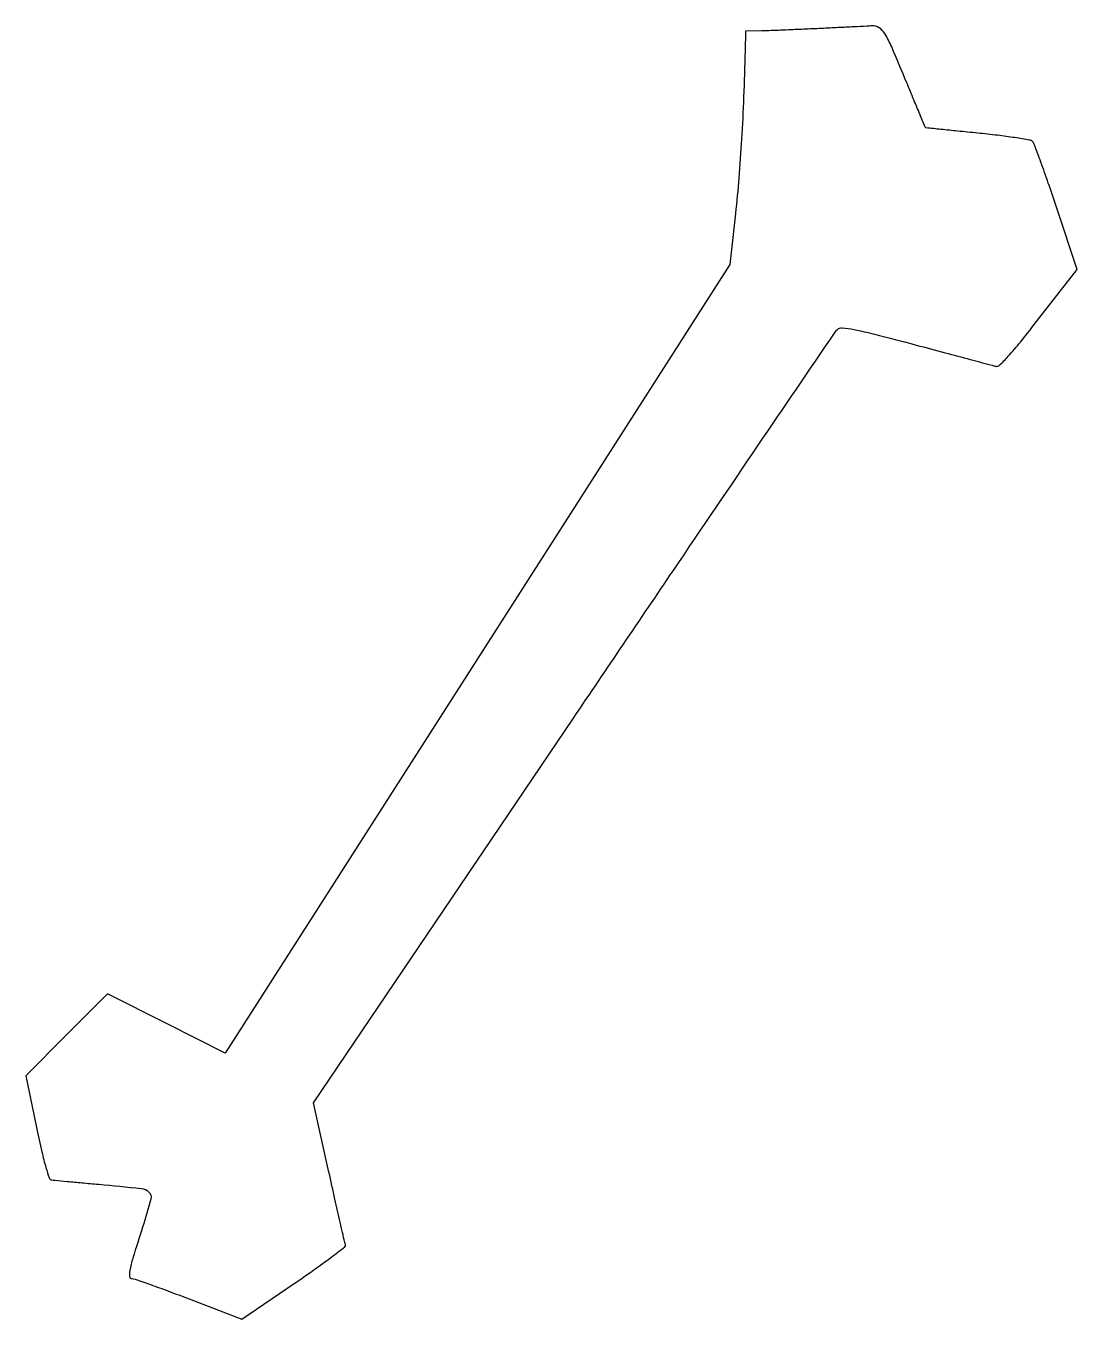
# Model space of a CAD drawing. Extents: x 0 to 357, y 0 to 439.
import ezdxf

# ---------------------------------------------------------------- set-up
doc = ezdxf.new("R2010")
doc.units = 0

msp = doc.modelspace()

# ---------------------------------------------------------------- linework, layer by layer
msp.add_lwpolyline([(270, 437.950304, -0.000884), (264.038526, 437.673496, -0.000903), (258.116607, 437.419734, -0.000875), (252.971292, 437.217577, -0.003763), (249.907597, 437.12566), (244.315194, 437), (244.164541, 430.25, -0.004064), (243.692522, 414.749844, -0.005129), (242.992241, 400.419912, -0.005563), (242.065476, 387.242448, -0.007279), (240.909333, 375.223438), (238.993236, 357.946876), (153.464564, 224.189318), (67.935893, 90.431759), (47.9386, 100.506679), (27.941307, 110.5816), (14.120622, 96.663726), (0.299938, 82.745853), (3.950358, 65.21086, 0.004144), (5.741744, 56.949592, 0.014572), (7.092506, 51.680815, 0.014148), (8.212728, 48.164382, 0.282494), (9.050389, 47.482193, 0.009521), (10.088304, 47.363589, 0.000299), (14.333552, 46.962763, 0.000582), (19.33916, 46.499048, 0.000404), (25, 45.985891, -0.003546), (39.414678, 44.587799, -0.168653), (42.024968, 43.365479, -0.273133), (42.676367, 40.969293, -0.009843), (39.876259, 31.5, 0.002131), (36.585125, 20.9702, 0.024236), (35.506086, 16.748016, 0.087653), (35.451777, 14.72859, 0.371508), (36.297021, 14, -0.083941), (37.342596, 13.823222, -0.001588), (42.575621, 11.982975, -0.003821), (48.671566, 9.764885, -0.002543), (55.626477, 7.133533), (73.5, 0.267066), (91.27732, 12.341147, 0.004701), (98.065374, 17.045354, 0.007682), (103.719476, 21.174667, 0.002421), (108.480629, 24.801594, 0.328261), (108.669699, 25.457613, -0.03239), (108.425775, 26.278024, -0.000244), (106.868439, 33.121602, -0.000912), (105.101722, 40.969076, -0.000585), (103.078307, 50.084011), (97.871857, 73.668022), (185.994274, 204.084011, -0.000213), (219.880381, 254.187352, -0.000349), (248.63664, 296.602859, -0.000027), (274.490006, 334.674857, -0.045202), (275.498507, 335.904446, -0.228122), (277.084681, 336.474388, -0.023192), (281.151074, 335.859852, -0.013814), (288.034558, 334.291698, -0.001923), (302.190161, 330.594705, -0.000136), (312.011063, 327.986554, -0.000206), (320.557628, 325.710566, -0.000076), (327.916947, 323.746298, -0.005061), (329.176233, 323.396284, 0.270089), (330.454504, 323.717734, 0.015279), (333.394203, 326.772004, 0.014691), (337.52022, 331.607923, 0.0039), (343.812581, 339.563841), (356.772695, 356.215632), (349.7646, 377.357816, 0.003004), (346.997167, 385.541709, 0.004558), (344.483708, 392.619913, 0.001808), (342.254745, 398.652233, 0.107749), (341.628252, 399.624868, 0.155543), (340.653864, 400.126318, 0.003931), (335.690799, 400.921187, 0.008048), (329.787964, 401.722042, 0.005358), (323, 402.458266, -0.000815), (316.280688, 403.125335, -0.001343), (310.601974, 403.713855, -0.000101), (305.507361, 404.256711, -0.201661), (305.368423, 404.333398, -0.068075), (305.281944, 404.48014, -0.000044), (303.449328, 408.857311, -0.000545), (301.413102, 413.736935, -0.000333), (299.020101, 419.5, 0.00298), (293.885706, 431.682682, 0.035794), (291.549673, 436.209756, 0.112802), (289.604113, 438.205816, 0.160808), (287.226947, 438.824644, -0.003104), (285.475923, 438.722955, -0.000273), (281.041666, 438.495472, -0.000357), (275.752245, 438.230803, -0.000278)], format="xyb", close=True)

doc.saveas('drawing.dxf')
